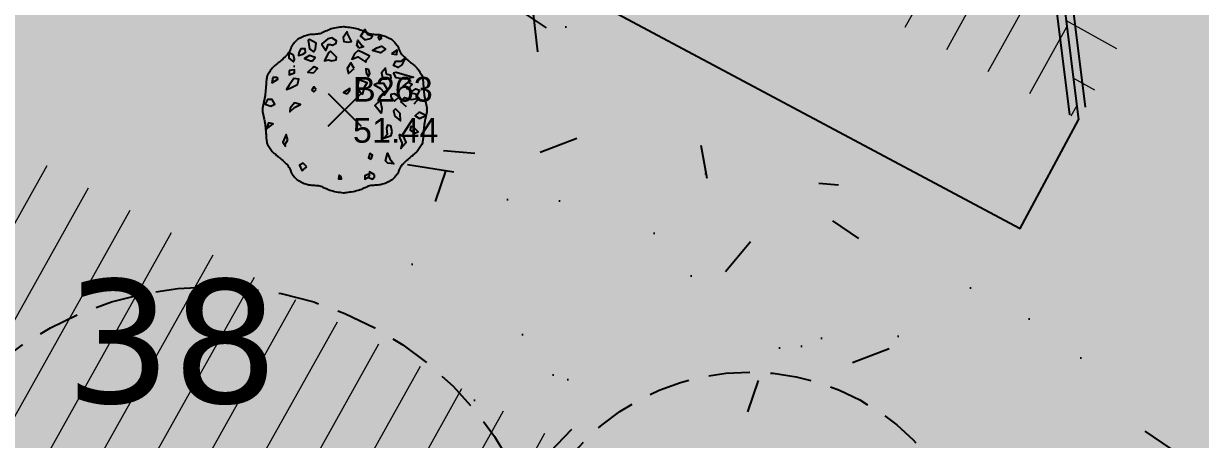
# Model space of a CAD drawing. Header units: metres. Extents: x 394605 to 1395358, y 4171135 to 6406139.
# Drawn here: x 1394490.98 to 1394505.26, y 4172433.92 to 4172438.98 of the extents above; entities that cross this region are included whole.
import ezdxf
from ezdxf.enums import TextEntityAlignment as Align

# ---------------------------------------------------------------- set-up
doc = ezdxf.new("R2010")
doc.units = ezdxf.units.M
doc.header["$LTSCALE"] = 2
doc.header["$PDMODE"] = 3
doc.header["$PDSIZE"] = 0.2
doc.linetypes.add('CACHE', pattern=[0.375, 0.25, -0.125])
doc.layers.add('C-Hab', color=7, linetype='Continuous', true_color=0xfbfcc5)
doc.layers.add('H-bati', color=7, linetype='Continuous', true_color=0x857b3d)
doc.layers.add('C-Lot', color=7, linetype='Continuous', true_color=0xeaddbe, transparency=0.5)
for name, color, linetype in [('P-Lot', 250, 'Continuous'), ('P-surfaces', 19, 'Continuous'), ('T-POINTS LEVES ALTITUDES', 150, 'Continuous'), ('T-POINTS LEVES MATRICULE', 5, 'Continuous'), ('T-POINTS LEVEVES PURGE', 7, 'Continuous'), ('T-VEGETATION', 108, 'Continuous')]:
    doc.layers.add(name, color=color, linetype=linetype)
doc.styles.add('Arial 1.0', font='arial.ttf', dxfattribs={"width": 0.99, "height": 0.2})
doc.styles.add('Verdana 1.0', font='verdana.ttf', dxfattribs={"width": 0.99, "height": 0.2})

# ---------------------------------------------------------------- blocks, each defined once
blk = doc.blocks.new('TCPOINT')
at = {"color": 0}
blk.add_point((0, 0), dxfattribs=at)
at = {"layer": 'T-POINTS LEVES ALTITUDES', "style": 'Arial 1.0', "width": 0.99}
blk.add_attdef('ALT', text='', height=0.3, dxfattribs=at).set_placement((0.1, -0.1), align=Align.TOP_LEFT)
at = {"layer": 'T-POINTS LEVES MATRICULE', "style": 'Arial 1.0', "width": 0.99}
blk.add_attdef('MAT', (0.1, 0.1), '', height=0.3, dxfattribs=at)
blk = doc.blocks.new('v025')
blk.add_line((0, 0), (0, 0))
at = {"color": 0, "linetype": 'Continuous'}
blk.add_line((0.6658450745636628, -0.3376806967657444), (0.6995950745637174, -0.4079931967657444), dxfattribs=at)
at = {"color": 0, "linetype": 'Continuous', "flags": 128}
for points in [[(-0.002404925436280791, 1.010006803234262), (-0.0188050454637505, 1.008544183206823), (-0.03772162639654653, 1.006245657829595), (-0.05841649951037198, 1.0032452291602), (-0.08015149608092997, 0.9996768992562011), (-0.102188447384151, 0.9956746701752763), (-0.1237891846955108, 0.9913725439749896), (-0.1442155392908262, 0.9869045227130187), (-0.162729342445914, 0.9824046084468705), (-0.1785924254362499, 0.9780068032342797), (-0.1903041023909964, 0.9738940631793866), (-0.2035636188519447, 0.9683386790916302), (-0.2179327032140463, 0.9617649050861132), (-0.2329730838724799, 0.9545969952781661), (-0.2482464892223106, 0.9472592037829486), (-0.2633146476584898, 0.9401757847157342), (-0.2777392875761961, 0.9337709921917394), (-0.2910821373703811, 0.928469080326181), (-0.3029049254363372, 0.9246943032342756), (-0.3160216092496739, 0.922014433549748), (-0.331398581129065, 0.9200365957582335), (-0.3483887217325901, 0.9185565717527879), (-0.3663449117188975, 0.9173701434262966), (-0.3846200317462944, 0.9162730926718154), (-0.4025669624733155, 0.9150612013824002), (-0.4195385845583814, 0.9135302514509931), (-0.4348877786599132, 0.9114760247705931), (-0.4479674254363317, 0.908694303234256), (-0.4605134645310045, 0.9049163111217808), (-0.4748866641194809, 0.8999784681862479), (-0.4905021476585034, 0.8940843495305444), (-0.506775038605042, 0.8874375302575572), (-0.5231204604157256, 0.8802415854702303), (-0.5389535365474103, 0.8727000902712803), (-0.5536893904568387, 0.8650166197637645), (-0.5667431456009808, 0.8573947490504565), (-0.577529925436238, 0.8500380532342433), (-0.5848918938861516, 0.8438738085497448), (-0.5928886359987473, 0.8361523364990262), (-0.6012614069177289, 0.8272492800861073), (-0.6097514617873685, 0.8175402823151785), (-0.6181000557518246, 0.8074009861903733), (-0.6260484439548009, 0.7972070347157114), (-0.6333378815405695, 0.7873340708954402), (-0.6397096236530615, 0.7781577377335793), (-0.6449049254363217, 0.7700536782342624), (-0.6483631730357047, 0.7634981012452613), (-0.6517560914170417, 0.7556009604701899), (-0.65511094395481, 0.7467510161972086), (-0.6584549940233728, 0.7373370287143644), (-0.6618155049973211, 0.7277477583097038), (-0.665219740251132, 0.7183719652712739), (-0.6686949631591688, 0.7095984098871781), (-0.6722684370960224, 0.7018158524455202), (-0.6759674254362835, 0.6954130532342333), (-0.6847966435433364, 0.6837404280627766), (-0.6959715406626401, 0.6710274222328962), (-0.7088979809917646, 0.6576375902712925), (-0.722981828728507, 0.6439344867047794), (-0.7376289480699825, 0.630281666060057), (-0.7522452032139881, 0.6170426828638824), (-0.7662364583580938, 0.6045810916430128), (-0.7790085776997557, 0.5932604469242619), (-0.7899674254363163, 0.5834443032342733), (-0.7974823431317191, 0.5769521050175399), (-0.8064108410741255, 0.5697000045374239), (-0.8163285365474167, 0.561884118049079), (-0.8268110468354735, 0.5537005618076591), (-0.8374339892222906, 0.5453454520682612), (-0.8477729809917491, 0.537014905086096), (-0.8574036394279574, 0.5289050371163171), (-0.8659015818149101, 0.5212119644139648), (-0.8728424254362608, 0.5141318032342497), (-0.880152953557058, 0.5056291454839084), (-0.8883127615131343, 0.4954948004907465), (-0.8969766846954599, 0.4841329606416593), (-0.905799558495346, 0.4719478183234287), (-0.9144362183031944, 0.459343565922893), (-0.9225414995103165, 0.4467243958268341), (-0.9297702375075687, 0.4344945004222041), (-0.9357772676859213, 0.4230580720957278), (-0.9402174254363445, 0.4128193032342438), (-0.9434918595926547, 0.4019952077267135), (-0.9461675283170052, 0.3891987613961305), (-0.9483354809917728, 0.3749749745305735), (-0.9500867670000162, 0.3598688574180642), (-0.9515124357243394, 0.3444254203467381), (-0.9527035365474603, 0.3291896736046169), (-0.9537511188519829, 0.3147066274797794), (-0.954746232020625, 0.3015212922603041), (-0.9557799254363317, 0.2901786782342697), (-0.956816705271649, 0.2794071804633518), (-0.9578519418972746, 0.2669291497705899), (-0.9588979809917646, 0.2532336550860919), (-0.959967168234698, 0.2388097653398518), (-0.9610718493046306, 0.2241465494619774), (-0.9622243698808006, 0.2097330763824061), (-0.9634370756421049, 0.1960584150312457), (-0.9647223122675541, 0.1836116343384901), (-0.9660924254362726, 0.1728818032342474), (-0.9676764446406878, 0.1635139191464532), (-0.969820134626957, 0.1527315546060208), (-0.9723609439548682, 0.1409385161971954), (-0.975136321183868, 0.1285386105045063), (-0.9779837148738579, 0.1159356441121417), (-0.9807405735845123, 0.103533423604631), (-0.9832443458752778, 0.09173575556621927), (-0.9853324803059422, 0.0809464465813221), (-0.9868424254362935, 0.07156930323424149), (-0.9881911051344332, 0.0647137219585261), (-0.9903309370961324, 0.05632187525071686), (-0.9928401106215006, 0.04693735878981897), (-0.9952968150109882, 0.03710376825483763), (-0.9972792395651595, 0.02736469932477803), (-0.998365573584465, 0.0182637476787022), (-0.9981340063691277, 0.0103445089955585), (-0.9961627272195983, 0.004150578954408957), (-0.9920299254363272, 0.0002255532342587685), (-0.9961627272195983, -0.00369947248589142), (-0.9981340063691277, -0.009893402527040962), (-0.998365573584465, -0.01781264121018467), (-0.9972792395651595, -0.02691359285626049), (-0.9952968150109882, -0.0366526617863201), (-0.9928401106215006, -0.04648625232130144), (-0.9903309370961324, -0.05587076878219932), (-0.9881911051344332, -0.06426261549000856), (-0.9868424254362935, -0.07111819676572395), (-0.9853324803059422, -0.08049534011280457), (-0.9832443458752778, -0.09128464909770173), (-0.9807405735845123, -0.1030823171361135), (-0.9779837148738579, -0.1154845376436242), (-0.975136321183868, -0.1280875040359888), (-0.9723609439548682, -0.1404874097286779), (-0.969820134626957, -0.1522804481375033), (-0.9676764446406878, -0.1630628126779357), (-0.9660924254362726, -0.1724306967657299), (-0.9647223122675541, -0.1831605278699726), (-0.9634370756421049, -0.1956073085627281), (-0.9622243698808006, -0.2092819699138886), (-0.9610718493046306, -0.2236954429934599), (-0.959967168234698, -0.2383586588713342), (-0.9588979809917646, -0.2527825486175743), (-0.9578519418972746, -0.2664780433020724), (-0.956816705271649, -0.2789560739948342), (-0.9557799254363317, -0.2897275717657521), (-0.954746232020625, -0.3010701857917866), (-0.9537511188519829, -0.3142555210112619), (-0.9527035365474603, -0.3287385671360994), (-0.9515124357243394, -0.3439743138782205), (-0.9500867670000162, -0.3594177509495466), (-0.9483354809917728, -0.374523868062056), (-0.9461675283170052, -0.388747654927613), (-0.9434918595926547, -0.401544101258196), (-0.9402174254363445, -0.4123681967657262), (-0.9357772676859213, -0.4226069656272102), (-0.9297702375075687, -0.4340433939536865), (-0.9225414995103165, -0.4462732893583166), (-0.9144362183031944, -0.4588924594543755), (-0.905799558495346, -0.4714967118549112), (-0.8969766846954599, -0.4836818541731418), (-0.8883127615131343, -0.4950436940222289), (-0.880152953557058, -0.5051780390153908), (-0.8728424254362608, -0.5136806967657321), (-0.8659015818149101, -0.5207608579454472), (-0.8574036394279574, -0.5284539306477996), (-0.8477729809917491, -0.5365637986175784), (-0.8374339892222906, -0.5448943455997437), (-0.8268110468354735, -0.5532494553391416), (-0.8163285365474167, -0.5614330115805615), (-0.8064108410741255, -0.5692488980689063), (-0.7974823431317191, -0.5765009985490224), (-0.7899674254363163, -0.5829931967657558), (-0.7790085776997557, -0.5928093404557444), (-0.7662364583580938, -0.6041299851744952), (-0.7522452032139881, -0.6165915763953649), (-0.7376289480699825, -0.6298305595915394), (-0.722981828728507, -0.6434833802362618), (-0.7088979809917646, -0.657186483802775), (-0.6959715406626401, -0.6705763157643787), (-0.6847966435433364, -0.683289321594259), (-0.6759674254362835, -0.6949619467657158), (-0.6722684370960224, -0.7013647459770027), (-0.6686949631591688, -0.7091473034186606), (-0.665219740251132, -0.7179208588027564), (-0.6618155049973211, -0.7272966518411863), (-0.6584549940233728, -0.7368859222458468), (-0.65511094395481, -0.7462999097286911), (-0.6517560914170417, -0.7551498540016723), (-0.6483631730357047, -0.7630469947767438), (-0.6449049254363217, -0.7696025717657449), (-0.6397096236530615, -0.7777066312650618), (-0.6333378815405695, -0.7868829644269226), (-0.6260484439548009, -0.7967559282471939), (-0.6181000557518246, -0.8069498797218557), (-0.6097514617873685, -0.817089175846661), (-0.6012614069177289, -0.8267981736175898), (-0.5928886359987473, -0.8357012300305087), (-0.5848918938861516, -0.8434227020812273), (-0.577529925436238, -0.8495869467657258), (-0.5667431456009808, -0.856943642581939), (-0.5536893904568387, -0.864565513295247), (-0.5389535365474103, -0.8722489838027627), (-0.5231204604157256, -0.8797904790017128), (-0.506775038605042, -0.8869864237890397), (-0.4905021476585034, -0.8936332430620268), (-0.4748866641194809, -0.8995273617177304), (-0.4605134645310045, -0.9044652046532633), (-0.4479674254363317, -0.9082431967657385), (-0.4348877786599132, -0.9110249183020755), (-0.4195385845583814, -0.9130791449824756), (-0.4025669624733155, -0.9146100949138827), (-0.3846200317462944, -0.9158219862032979), (-0.3663449117188975, -0.9169190369577791), (-0.3483887217325901, -0.9181054652842704), (-0.331398581129065, -0.919585489289716), (-0.3160216092496739, -0.9215633270812305), (-0.3029049254363372, -0.9242431967657581), (-0.2910821373703811, -0.9280179738576635), (-0.2777392875761961, -0.9333198857232219), (-0.2633146476584898, -0.9397246782472166), (-0.2482464892223106, -0.946808097314431), (-0.2329730838724799, -0.9541458888096486), (-0.2179327032140463, -0.9613137986175957), (-0.2035636188519447, -0.9678875726231126), (-0.1903041023909964, -0.9734429567108691), (-0.1785924254362499, -0.9775556967657621), (-0.162729342445914, -0.981953501978353), (-0.1442155392908262, -0.9864534162445011), (-0.1237891846955108, -0.9909214375064721), (-0.102188447384151, -0.9952235637067588), (-0.08015149608092997, -0.9992257927876835), (-0.05841649951037198, -1.002794122691682), (-0.03772162639654653, -1.005794551361078), (-0.0188050454637505, -1.008093076738305), (-0.002404925436280791, -1.009555696765744)], [(0.001970074563701019, 1.010006803234262), (0.01837019459117073, 1.008544183206823), (0.03728677552396675, 1.006245657829595), (0.0579816486377922, 1.0032452291602), (0.0797166452083502, 0.9996768992562011), (0.1017535965115712, 0.9956746701752763), (0.123354333822931, 0.9913725439749896), (0.1437806884182464, 0.9869045227130187), (0.1622944915733342, 0.9824046084468705), (0.1781575745636701, 0.9780068032342797), (0.1898692515184166, 0.9738940631793866), (0.203128767979365, 0.9683386790916302), (0.2174978523414666, 0.9617649050861132), (0.2325382329999002, 0.9545969952781661), (0.2478116383497309, 0.9472592037829486), (0.26287979678591, 0.9401757847157342), (0.2773044367036164, 0.9337709921917394), (0.2906472864978014, 0.928469080326181), (0.3024700745637574, 0.9246943032342756), (0.3155867583770942, 0.922014433549748), (0.3309637302564852, 0.9200365957582335), (0.3479538708600103, 0.9185565717527879), (0.3659100608463177, 0.9173701434262966), (0.3841851808737147, 0.9162730926718154), (0.4021321116007357, 0.9150612013824002), (0.4191037336858017, 0.9135302514509931), (0.4344529277873335, 0.9114760247705931), (0.4070950745636992, 0.8773193032342306), (0.4239700745637265, 0.8506005532342442), (0.4464700745637629, 0.8674755532342715), (0.4352200745637447, 0.9124755532342306), (0.447532574563752, 0.908694303234256), (0.4600786136584247, 0.9049163111217808), (0.4744518132469011, 0.8999784681862479), (0.4900672967859236, 0.8940843495305444), (0.5063401877324623, 0.8874375302575572), (0.5226856095431458, 0.8802415854702303), (0.5385186856748305, 0.8727000902712803), (0.553254539584259, 0.8650166197637645), (0.566308294728401, 0.8573947490504565), (0.5770950745636583, 0.8500380532342433), (0.5844570430135718, 0.8438738085497448), (0.5924537851261675, 0.8361523364990262), (0.6008265560451491, 0.8272492800861073), (0.6093166109147887, 0.8175402823151785), (0.6176652048792448, 0.8074009861903733), (0.6256135930822211, 0.7972070347157114), (0.6329030306679897, 0.7873340708954402), (0.6392747727804817, 0.7781577377335793), (0.644470074563742, 0.7700536782342624), (0.6479283221631249, 0.7634981012452613), (0.6513212405444619, 0.7556009604701899), (0.6546760930822302, 0.7467510161972086), (0.658020143150793, 0.7373370287143644), (0.6613806541247413, 0.7277477583097038), (0.6647848893785522, 0.7183719652712739), (0.668260112286589, 0.7095984098871781), (0.6718335862234426, 0.7018158524455202), (0.6755325745637037, 0.6954130532342333), (0.6843617926707566, 0.6837404280627766), (0.6955366897900603, 0.6710274222328962), (0.7084631301191848, 0.6576375902712925), (0.7225469778559273, 0.6439344867047794), (0.7371940971974027, 0.630281666060057), (0.7518103523414084, 0.6170426828638824), (0.7658016074855141, 0.6045810916430128), (0.778573726827176, 0.5932604469242619), (0.7895325745637365, 0.5834443032342733), (0.7970474922591393, 0.5769521050175399), (0.8059759902015458, 0.5697000045374239), (0.8158936856748369, 0.561884118049079), (0.8263761959628937, 0.5537005618076591), (0.8369991383497108, 0.5453454520682612), (0.8473381301191694, 0.537014905086096), (0.8569687885553776, 0.5289050371163171), (0.8654667309423303, 0.5212119644139648), (0.872407574563681, 0.5141318032342497), (0.8797181026844783, 0.5056291454839084), (0.8878779106405545, 0.4954948004907465), (0.8965418338228801, 0.4841329606416593), (0.9053647076227662, 0.4719478183234287), (0.9140013674306147, 0.459343565922893), (0.9221066486377367, 0.4467243958268341), (0.9293353866349889, 0.4344945004222041), (0.9353424168133415, 0.4230580720957278), (0.9397825745637647, 0.4128193032342438), (0.9430570087200749, 0.4019952077267135), (0.9457326774444255, 0.3891987613961305), (0.947900630119193, 0.3749749745305735), (0.9496519161274364, 0.3598688574180642), (0.9510775848517596, 0.3444254203467381), (0.9522686856748805, 0.3291896736046169), (0.9533162679794032, 0.3147066274797794), (0.9543113811480453, 0.3015212922603041), (0.955345074563752, 0.2901786782342697), (0.9563818543990692, 0.2794071804633518), (0.9574170910246949, 0.2669291497705899), (0.9584631301191848, 0.2532336550860919), (0.9595323173621182, 0.2388097653398518), (0.9606369984320509, 0.2241465494619774), (0.9617895190082209, 0.2097330763824061), (0.9630022247695251, 0.1960584150312457), (0.9642874613949743, 0.1836116343384901), (0.9656575745636928, 0.1728818032342474), (0.967241593768108, 0.1635139191464532), (0.9693852837543773, 0.1527315546060208), (0.9719260930822884, 0.1409385161971954), (0.9747014703112882, 0.1285386105045063), (0.9775488640012782, 0.1159356441121417), (0.9803057227119325, 0.103533423604631), (0.982809495002698, 0.09173575556621927), (0.9848976294333625, 0.0809464465813221), (0.9864075745637138, 0.07156930323424149), (0.9877562542618534, 0.0647137219585261), (0.9898960862235526, 0.05632187525071686), (0.9924052597489208, 0.04693735878981897), (0.9948619641384084, 0.03710376825483763), (0.9968443886925797, 0.02736469932477803), (0.9979307227118852, 0.0182637476787022), (0.997699155496548, 0.0103445089955585), (0.9957278763470185, 0.004150578954408957), (0.9915950745637474, 0.0002255532342587685), (0.9957278763470185, -0.00369947248589142), (0.997699155496548, -0.009893402527040962), (0.9979307227118852, -0.01781264121018467), (0.9968443886925797, -0.02691359285626049), (0.9948619641384084, -0.0366526617863201), (0.9924052597489208, -0.04648625232130144), (0.9898960862235526, -0.05587076878219932), (0.9877562542618534, -0.06426261549000856), (0.9864075745637138, -0.07111819676572395), (0.9848976294333625, -0.08049534011280457), (0.982809495002698, -0.09128464909770173), (0.9803057227119325, -0.1030823171361135), (0.9775488640012782, -0.1154845376436242), (0.9747014703112882, -0.1280875040359888), (0.9719260930822884, -0.1404874097286779), (0.9693852837543773, -0.1522804481375033), (0.967241593768108, -0.1630628126779357), (0.9656575745636928, -0.1724306967657299), (0.9642874613949743, -0.1831605278699726), (0.9630022247695251, -0.1956073085627281), (0.9617895190082209, -0.2092819699138886), (0.9606369984320509, -0.2236954429934599), (0.9595323173621182, -0.2383586588713342), (0.9584631301191848, -0.2527825486175743), (0.9574170910246949, -0.2664780433020724), (0.9563818543990692, -0.2789560739948342), (0.955345074563752, -0.2897275717657521), (0.9543113811480453, -0.3010701857917866), (0.9533162679794032, -0.3142555210112619), (0.9522686856748805, -0.3287385671360994), (0.9510775848517596, -0.3439743138782205), (0.9496519161274364, -0.3594177509495466), (0.947900630119193, -0.374523868062056), (0.9457326774444255, -0.388747654927613), (0.9430570087200749, -0.401544101258196), (0.9397825745637647, -0.4123681967657262), (0.9353424168133415, -0.4226069656272102), (0.9293353866349889, -0.4340433939536865), (0.9221066486377367, -0.4462732893583166), (0.9140013674306147, -0.4588924594543755), (0.9053647076227662, -0.4714967118549112), (0.8965418338228801, -0.4836818541731418), (0.8878779106405545, -0.4950436940222289), (0.8797181026844783, -0.5051780390153908), (0.872407574563681, -0.5136806967657321), (0.8654667309423303, -0.5207608579454472), (0.8569687885553776, -0.5284539306477996), (0.8473381301191694, -0.5365637986175784), (0.8369991383497108, -0.5448943455997437), (0.8263761959628937, -0.5532494553391416), (0.8158936856748369, -0.5614330115805615), (0.8059759902015458, -0.5692488980689063), (0.7970474922591393, -0.5765009985490224), (0.7895325745637365, -0.5829931967657558), (0.778573726827176, -0.5928093404557444), (0.7658016074855141, -0.6041299851744952), (0.7518103523414084, -0.6165915763953649), (0.7371940971974027, -0.6298305595915394), (0.7225469778559273, -0.6434833802362618), (0.7084631301191848, -0.657186483802775), (0.6955366897900603, -0.6705763157643787), (0.6843617926707566, -0.683289321594259), (0.6755325745637037, -0.6949619467657158), (0.6718335862234426, -0.7013647459770027), (0.668260112286589, -0.7091473034186606), (0.6647848893785522, -0.7179208588027564), (0.6613806541247413, -0.7272966518411863), (0.658020143150793, -0.7368859222458468), (0.6546760930822302, -0.7462999097286911), (0.6513212405444619, -0.7551498540016723), (0.6479283221631249, -0.7630469947767438), (0.644470074563742, -0.7696025717657449), (0.6392747727804817, -0.7777066312650618), (0.6329030306679897, -0.7868829644269226), (0.6256135930822211, -0.7967559282471939), (0.6176652048792448, -0.8069498797218557), (0.6093166109147887, -0.817089175846661), (0.6008265560451491, -0.8267981736175898), (0.5924537851261675, -0.8357012300305087), (0.5844570430135718, -0.8434227020812273), (0.5770950745636583, -0.8495869467657258), (0.566308294728401, -0.856943642581939), (0.553254539584259, -0.864565513295247), (0.5385186856748305, -0.8722489838027627), (0.5226856095431458, -0.8797904790017128), (0.5063401877324623, -0.8869864237890397), (0.4900672967859236, -0.8936332430620268), (0.4744518132469011, -0.8995273617177304), (0.4600786136584247, -0.9044652046532633), (0.447532574563752, -0.9082431967657385), (0.4344529277873335, -0.9110249183020755), (0.4191037336858017, -0.9130791449824756), (0.4021321116007357, -0.9146100949138827), (0.3841851808737147, -0.9158219862032979), (0.3659100608463177, -0.9169190369577791), (0.3479538708600103, -0.9181054652842704), (0.3309637302564852, -0.919585489289716), (0.3155867583770942, -0.9215633270812305), (0.3024700745637574, -0.9242431967657581), (0.2906472864978014, -0.9280179738576635), (0.2773044367036164, -0.9333198857232219), (0.26287979678591, -0.9397246782472166), (0.2478116383497309, -0.946808097314431), (0.2325382329999002, -0.9541458888096486), (0.2174978523414666, -0.9613137986175957), (0.203128767979365, -0.9678875726231126), (0.1898692515184166, -0.9734429567108691), (0.1781575745636701, -0.9775556967657621), (0.1622944915733342, -0.981953501978353), (0.1437806884182464, -0.9864534162445011), (0.123354333822931, -0.9909214375064721), (0.1017535965115712, -0.9952235637067588), (0.0797166452083502, -0.9992257927876835), (0.0579816486377922, -1.002794122691682), (0.03728677552396675, -1.005794551361078), (0.01837019459117073, -1.008093076738305), (0.001970074563701019, -1.009555696765744)], [(0.7502200745636856, 0.257163053234251), (0.778345074563731, 0.2641943032342624), (0.817720074563681, 0.3091943032342783), (0.7670950745637128, 0.3359130532342647), (0.7052200745637265, 0.2824755532342351)], [(0.7502200745636856, 0.03497555323423285), (0.6827200745636901, 0.09685055323427605), (0.7277200745637629, 0.1488818032342465), (0.8120950745636719, 0.1235693032342624), (0.9020950745637037, 0.1404443032342328), (0.8402200745637174, 0.07013180323423285)], [(0.3002200745637538, -0.7764306967657149), (0.2439700745636628, -0.8003369467657535), (0.2439700745636628, -0.8439306967657672), (0.2945950745637447, -0.8143994467657194)]]:
    blk.add_lwpolyline(points, dxfattribs=at)
for points in [[(-0.1554049254363008, 0.8731005532342806), (-0.206029925436269, 0.8632568032342647), (-0.2791549254362735, 0.8027880532342806), (-0.2791549254362735, 0.7929443032342647), (-0.2285299254363053, 0.7212255532342624), (-0.2116549254362781, 0.7577880532342647), (-0.2004049254362599, 0.7929443032342647), (-0.1722799254363281, 0.7929443032342647), (-0.1497799254362917, 0.784506803234251), (-0.1047799254363326, 0.8112255532342374), (-0.09915492543632354, 0.8379443032342806)], [(0.04709507456368556, 0.8238818032342579), (0.08084507456374013, 0.8323193032342715), (0.03584507456366737, 0.9293505532342579), (0.03022007456365827, 0.9476318032342306), (-0.0204049254363099, 0.8773193032342306), (-0.009154925436291705, 0.8323193032342715)], [(0.3114700745636583, 0.8674755532342715), (0.3395950745637037, 0.8956005532342601), (0.2833450745637265, 0.9124755532342306), (0.2439700745636628, 0.9743505532342738), (0.1933450745636947, 0.8956005532342601), (0.2439700745636628, 0.8506005532342442)], [(-0.5097799254363053, 0.6748193032342442), (-0.4760299254362508, 0.6973193032342806), (-0.4816549254362599, 0.7423193032342397), (-0.5322799254363417, 0.7423193032342397), (-0.5547799254362644, 0.6973193032342806), (-0.5604049254362735, 0.6607568032342783)], [(-0.4422799254363099, 0.8477880532342397), (-0.4254049254362826, 0.7395068032342351), (-0.3804049254363235, 0.7057568032342374), (-0.3522799254362781, 0.7395068032342351), (-0.346654925436269, 0.8112255532342374), (-0.4254049254362826, 0.854819303234251)], [(0.3058450745637629, 0.6509130532342624), (0.2327200745637583, 0.6874755532342647), (0.1652200745637629, 0.7212255532342624), (0.1202200745636901, 0.679038053234251), (0.08647007456374922, 0.6157568032342624), (0.1595950745637538, 0.6424755532342488), (0.255220074563681, 0.5791943032342601), (0.2664700745636992, 0.6073193032342488)], [(0.1708450745636583, 0.7507568032342533), (0.1595950745637538, 0.7774755532342397), (0.1483450745637356, 0.7774755532342397), (0.1595950745637538, 0.8477880532342397), (0.2102200745637219, 0.7774755532342397), (0.2270950745637492, 0.7676318032342806)], [(0.3902200745636719, 0.7549755532342601), (0.4464700745637629, 0.7718505532342306), (0.497095074563731, 0.7381005532342328), (0.4352200745637447, 0.6931005532342738), (0.3395950745637037, 0.7198193032342601)], [(0.5702200745637356, 0.6818505532342556), (0.6320950745637219, 0.6720068032342397), (0.637720074563731, 0.7268505532342715)], [(-0.6222799254362599, 0.6635693032342829), (-0.6785299254362371, 0.6987255532342829), (-0.6785299254362371, 0.6298193032342851), (-0.6222799254362599, 0.5848193032342692), (-0.6110299254362417, 0.6115380532342556)], [(-0.4141549254362644, 0.5974755532342328), (-0.3916549254363417, 0.5974755532342328), (-0.3579049254362872, 0.6340380532342351), (-0.4254049254362826, 0.6607568032342783), (-0.487279925436269, 0.624194303234276)], [(-0.1947799254362508, 0.6059130532342465), (-0.1554049254363008, 0.5960693032342306), (-0.1047799254363326, 0.6059130532342465), (-0.09915492543632354, 0.6396630532342442), (-0.1160299254362371, 0.6579443032342738), (-0.1722799254363281, 0.7113818032342465), (-0.1947799254362508, 0.6931005532342738), (-0.2341549254363144, 0.6227880532342738), (-0.2454049254363326, 0.5960693032342306)], [(0.114595074563681, 0.5018505532342488), (0.07522007456373103, 0.5721630532342488), (0.03022007456365827, 0.5018505532342488), (0.04709507456368556, 0.4399755532342624)], [(0.6883450745636992, 0.5932568032342829), (0.7333450745636583, 0.6298193032342851), (0.6939700745637083, 0.548256803234267), (0.6433450745637401, 0.5145068032342692), (0.5927200745636583, 0.5398193032342533), (0.6208450745637037, 0.5932568032342829)], [(-0.6729049254363417, 0.477944303234267), (-0.6729049254363417, 0.4245068032342374), (-0.6110299254362417, 0.4512255532342806), (-0.6110299254362417, 0.4877880532342829)], [(-0.3691549254363053, 0.5243505532342851), (-0.3916549254363417, 0.5116943032342647), (-0.447904925436319, 0.4582568032342351), (-0.3804049254363235, 0.4512255532342806), (-0.3297799254362417, 0.503256803234251)], [(0.2945950745637447, 0.4877880532342829), (0.255220074563681, 0.4962255532342397), (0.2608450745636901, 0.4512255532342806), (0.2889700745637356, 0.4062255532342647), (0.3058450745637629, 0.442788053234267)], [(0.5645950745637265, 0.3809130532342806), (0.5589700745637174, 0.4160693032342806), (0.5083450745637492, 0.432944303234251), (0.497095074563731, 0.5046630532342533), (0.4464700745637629, 0.4512255532342806), (0.4633450745636765, 0.372475553234267)], [(0.5927200745636583, 0.4512255532342806), (0.6264700745637128, 0.4596630532342374), (0.7614700745637037, 0.4160693032342806), (0.8345950745637083, 0.397788053234251), (0.7333450745636583, 0.372475553234267), (0.6264700745637128, 0.3907568032342397)], [(-0.8191549254362371, 0.3963818032342488), (-0.8135299254363417, 0.3668505532342579), (-0.8810299254363372, 0.3288818032342533), (-0.869779925436319, 0.3963818032342488)], [(-0.5716549254362917, 0.307788053234276), (-0.5547799254362644, 0.3710693032342647), (-0.6166549254362508, 0.3795068032342783), (-0.6729049254363417, 0.2993505532342624), (-0.7066549254362826, 0.2473193032342351), (-0.6616549254363235, 0.2641943032342624)], [(0.215845074563731, 0.186850553234251), (0.2439700745636628, 0.2838818032342374), (0.2720950745637083, 0.3288818032342533), (0.1708450745636583, 0.362631803234251), (0.1539700745637447, 0.2838818032342374), (0.1820950745636765, 0.2135693032342374)], [(0.4745950745636947, 0.2149755532342397), (0.4802200745637037, 0.1798193032342397), (0.5252200745636628, 0.2402880532342806), (0.4745950745636947, 0.3218505532342419), (0.395845074563681, 0.3218505532342419), (0.356470074563731, 0.3035693032342692), (0.4352200745637447, 0.2585693032342533)], [(-0.346654925436269, 0.2487255532342374), (-0.3747799254363144, 0.2782568032342851), (-0.3972799254362371, 0.2402880532342806), (-0.3747799254363144, 0.2177880532342442)], [(0.03022007456365827, 0.1938818032342624), (0.06397007456371284, 0.2388818032342783), (0.06397007456371284, 0.2599755532342556), (-0.0147799254363008, 0.2121630532342351)], [(0.5814700745637538, 0.1235693032342624), (0.6039700745636765, 0.1066943032342351), (0.6602200745636537, 0.1559130532342579), (0.6039700745636765, 0.1938818032342624), (0.5589700745637174, 0.1854443032342488), (0.5589700745637174, 0.1587255532342624)], [(0.9077200745637128, 0.2388818032342783), (0.8852200745636765, 0.1854443032342488), (0.7895950745637492, 0.2051318032342806), (0.8627200745637538, 0.257163053234251)], [(-0.8979049254362508, 0.04341305323424649), (-0.8472799254362826, 0.07013180323423285), (-0.8810299254363372, 0.1235693032342624), (-0.9372799254363144, 0.1235693032342624), (-0.9654049254362462, 0.07013180323423285)], [(-0.6616549254363235, 0.01950680323426468), (-0.6672799254363326, -0.02549319676575124), (-0.6110299254362417, 0.02653805323427605), (-0.5379049254362371, 0.06310055323427832), (-0.6110299254362417, 0.08560055323425786)], [(0.4408450745637538, -0.04377444676572395), (0.4014700745636901, 0.009663053234248764), (0.3677200745637492, 0.05325680323426241), (0.4295950745637356, 0.1123193032342442), (0.4520950745636583, 0.01810055323426241)], [(0.6152200745636947, 0.01106930323425104), (0.5927200745636583, -0.01283694676573077), (0.6095950745636856, -0.07752444676572168), (0.677095074563681, -0.1337744467657558), (0.6714700745636719, -0.0465869467657285)], [(0.9020950745637037, -0.02689944676575351), (0.8570950745637447, -0.07471194676571713), (0.9077200745637128, -0.1056494467657672), (0.9864700745637265, -0.0676806967657626)], [(-0.9485299254363326, -0.2308056967657421), (-0.869779925436319, -0.1689306967657558), (-0.9260299254362963, -0.1590869467657399)], [(0.5758450745637447, -0.2659619467657421), (0.5589700745637174, -0.1956494467657421), (0.5195950745636537, -0.1872119467657285), (0.5083450745637492, -0.2223681967657285), (0.5139700745637583, -0.3011181967657421), (0.4745950745636947, -0.3461181967657581), (0.5645950745637265, -0.3109619467657581)], [(0.8402200745637174, -0.2139306967657149), (0.8008450745636537, -0.2040869467657558), (0.7952200745637583, -0.2490869467657149), (0.8458450745637265, -0.2842431967657149), (0.8908450745636856, -0.2659619467657421)], [(-0.6897799254362553, -0.3643994467657308), (-0.7122799254362917, -0.3011181967657421), (-0.7516549254362417, -0.3911181967657171), (-0.7179049254363008, -0.4431494467657444), (-0.7235299254363099, -0.4164306967657581)], [(0.6602200745636537, -0.3011181967657421), (0.6658450745636628, -0.3376806967657444), (0.6995950745637174, -0.4079931967657444), (0.6827200745636901, -0.4698681967657308), (0.7445950745636765, -0.3981494467657285), (0.7164700745637447, -0.3278369467657285)], [(0.3227200745636765, -0.6006494467657149), (0.3395950745637037, -0.5500244467657467), (0.3058450745637629, -0.5317431967657171), (0.2889700745637356, -0.5823681967657421)], [(0.5477200745636992, -0.5950244467657626), (0.5983450745636674, -0.6554931967657467), (0.5252200745636628, -0.6484619467657353), (0.497095074563731, -0.621743196765749), (0.5195950745636537, -0.5261181967657649)], [(-0.4591549254363372, -0.692055696765749), (-0.5041549254362963, -0.6484619467657353), (-0.5491549254362553, -0.6737744467657194), (-0.5210299254363235, -0.7370556967657649), (-0.4985299254362872, -0.727211946765749)], [(-0.04290492543634628, -0.8087744467657672), (-0.06540492543626897, -0.7933056967657421), (-0.07665492543628716, -0.8368994467657558), (-0.03727992543633718, -0.8368994467657558)], [(0.3620950745637401, -0.7890869467657353), (0.3002200745637538, -0.7539306967657353), (0.2945950745637447, -0.8242431967657353), (0.3395950745637037, -0.8425244467657649), (0.3620950745637401, -0.8158056967657217)]]:
    blk.add_lwpolyline(points, close=True, dxfattribs=at)
blk = doc.blocks.new('Maison2')
at = {"layer": 'C-Hab', "lineweight": 9, "true_color": 0x939598}
h = blk.add_hatch(dxfattribs=at)
h.set_pattern_fill('ANSI31', color=252, scale=0.18, angle=225)
h.set_pattern_definition([(266.5102305065259, (379432.3446980148, 6438839.854039512), (0.5704402578887047, -0.03478738535544174), [])])
h.paths.add_polyline_path([(379603.0842152924, 6438832.98179766), (379591.1193268391, 6438833.89355745), (379590.8002352559, 6438829.640191077), (379602.7666991908, 6438828.743675022)])
at = {"layer": 'C-Hab', "color": 251, "true_color": 0x636466, "const_width": 0.1, "flags": 128}
blk.add_lwpolyline([(379603.4017313943, 6438837.219920301), (379591.4384184218, 6438838.146923824), (379590.8002352559, 6438829.640191077), (379602.7666991904, 6438828.743675023)], close=True, dxfattribs=at)
blk = doc.blocks.new('Maison')
at = {"layer": 'C-Hab', "lineweight": 9, "true_color": 0x939598}
h = blk.add_hatch(dxfattribs=at)
h.set_pattern_fill('ANSI31', color=252, scale=0.18, angle=145)
h.set_pattern_definition([(190, (0, 0), (0.09923993353665048, -0.5628176308464768), [])])
h.paths.add_polyline_path([(14.38083435219701, -5.868696900519441), (12.76208088238491, 2.475740601308645), (10.62636202868277, -2.26780290357448)])
at = {"layer": 'C-Hab', "true_color": 0xebe4e0}
h = blk.add_hatch(color=254, dxfattribs=at)
h.dxf.hatch_style = 1
h.paths.add_polyline_path([(-2.775557561562891e-17, 0), (-2.945095588473552, -0.5713247541929363), (-1.326342118557715, -8.915762253334503), (-1.040679741461246, -10.38831004757128), (14.6664967286887, -7.341244692207141), (14.38083435233164, -5.868696900493323), (1.618753468644158, -8.34443749988821)])
at = {"layer": 'C-Hab', "lineweight": 9, "true_color": 0x939598}
h = blk.add_hatch(dxfattribs=at)
h.set_pattern_fill('ANSI31', color=252, scale=0.18, angle=235)
h.set_pattern_definition([(280, (0, 0), (0.5628176308464768, 0.09923993353665048), [])])
h.paths.add_polyline_path([(14.38083435219701, -5.86869690051944), (10.62636202868277, -2.26780290357448), (3.754472322759113, -3.600893996008227), (1.618753468644157, -8.34443749988821)])
at = {"layer": 'C-Hab', "color": 251, "true_color": 0x636466, "const_width": 0.1, "flags": 128}
blk.add_lwpolyline([(12.76208088238491, 2.475740601308644), (14.38083435219701, -5.86869690051944), (1.618753468644158, -8.34443749988821), (0, 0)], close=True, dxfattribs=at)
at = {"layer": 'C-Hab', "color": 251, "true_color": 0x636466, "flags": 128}
for points in [[(12.76208088238491, 2.475740601308644), (10.62636202868277, -2.26780290357448), (14.38083435219701, -5.86869690051944)], [(12.7951044879736, 2.305508742005281), (10.74652569406267, -2.244492123161406), (14.34781074660802, -5.698465041214531)], [(0, 0), (-2.945095588473552, -0.5713247541929374), (-1.326342118557715, -8.915762253334503), (-1.040679741461246, -10.38831004757128), (14.6664967286887, -7.341244692207141), (14.38083435233164, -5.868696900493322)], [(1.738917134031478, -8.321126719484699), (3.824383779813013, -3.689196003934194), (10.59453888855037, -2.375840601551539), (14.26067068680757, -5.892007680923362)]]:
    blk.add_lwpolyline(points, dxfattribs=at)

msp = doc.modelspace()

# ---------------------------------------------------------------- hatches: boundary and pattern name
at = {"layer": 'C-Lot', "transparency": 33554585}
h = msp.add_hatch(color=256, dxfattribs=at)
h.dxf.hatch_style = 1
h.paths.add_polyline_path([(1394255.044330771, 4172384.855971529), (1394269.540208836, 4172387.529606367), (1394274.704254416, 4172388.525279142), (1394279.741645918, 4172361.694657752), (1394260.073201257, 4172358.066989345)])
h.paths.add_polyline_path([(1394274.704843106, 4172388.525388875), (1394294.366055884, 4172392.190270412), (1394299.409692425, 4172365.324452989), (1394279.741645918, 4172361.694657752)])
edge = h.paths.add_edge_path()
edge.add_line((1394156.54395033, 4172405.092977245), (1394176.338476231, 4172408.740596767))
edge.add_line((1394176.338476231, 4172408.740596767), (1394181.39178728, 4172381.30394492))
edge.add_line((1394181.39178728, 4172381.30394492), (1394167.216864183, 4172378.661701904))
edge.add_arc((1394165.166780411, 4172387.993144372), 9.55398670675991, 246.07648540360532, 282.3908223282835, ccw=False)
edge.add_line((1394161.292478591, 4172379.259963542), (1394156.54395033, 4172405.092977245))
h.paths.add_polyline_path([(1394176.338476231, 4172408.740596767), (1394196.061423312, 4172412.374931141), (1394201.107248418, 4172384.97892378), (1394181.39178728, 4172381.30394492)])
h.paths.add_polyline_path([(1394196.061423312, 4172412.374931141), (1394215.818791436, 4172416.015605219), (1394220.857112909, 4172388.660338388), (1394201.107248418, 4172384.97892378)])
h.paths.add_polyline_path([(1394176.355488323, 4172370.192683284), (1394196.016872232, 4172373.857825133), (1394201.064827679, 4172347.202486103), (1394181.399960735, 4172343.556414969)])
h.paths.add_polyline_path([(1394176.432209387, 4172370.207212625), (1394181.399836542, 4172343.556391942), (1394161.726634692, 4172339.953653818), (1394156.694020851, 4172366.527982683)])
h.paths.add_polyline_path([(1394156.694020851, 4172366.527982683), (1394161.726712918, 4172339.953240752), (1394128.379524338, 4172333.777314011), (1394138.943235582, 4172363.219207892)])
h.paths.add_polyline_path([(1394146.149134544, 4172383.414824653), (1394148.608911952, 4172370.10702763), (1394134.204415001, 4172367.423801905), (1394135.120963088, 4172362.506518849), (1394109.987369581, 4172357.821787923), (1394114.354295865, 4172377.435971376)])
h.paths.add_polyline_path([(1394138.943235582, 4172363.219207892), (1394128.379524338, 4172333.777314011), (1394105.402066619, 4172337.265916942), (1394109.987369626, 4172357.821788122)])
edge = h.paths.add_edge_path()
edge.add_arc((1394136.311063343, 4172392.711361063), 7.999999998246535, 10.435841295533407, 72.39288072694882, ccw=False)
edge.add_line((1394144.17873018, 4172394.160436116), (1394146.149134544, 4172383.414824653))
edge.add_line((1394146.149134544, 4172383.414824653), (1394114.354295862, 4172377.435971375))
edge.add_line((1394114.354295862, 4172377.435971375), (1394119.773295746, 4172401.775575688))
edge.add_arc((1394123.677697218, 4172400.906294872), 3.999999999362756, 72.13497188725108, 167.4483157204171, ccw=False)
edge.add_line((1394124.904800144, 4172404.713422188), (1394138.730969958, 4172400.336585778))
h.paths.add_polyline_path([(1394298.400664821, 4172508.434809051), (1394272.943893387, 4172492.771831456), (1394267.575496129, 4172519.959919848), (1394271.556248017, 4172521.27490146), (1394274.661956875, 4172522.889762694), (1394285.430320559, 4172529.515292959)])
edge = h.paths.add_edge_path()
edge.add_line((1394464.955174495, 4172580.305150983), (1394476.337197521, 4172562.630559035))
edge.add_line((1394476.337197521, 4172562.630559035), (1394455.540964016, 4172548.870837987))
edge.add_line((1394455.540964016, 4172548.870837987), (1394437.652018422, 4172576.758979388))
edge.add_line((1394437.652018422, 4172576.758979388), (1394444.30142079, 4172574.836100242))
edge.add_arc((1394449.311683062, 4172595.29449075), 21.06296442149256, 256.2390981375833, 301.8306480027965)
edge.add_line((1394460.420508182, 4172577.399170841), (1394464.955174495, 4172580.305150983))
edge = h.paths.add_edge_path()
edge.add_line((1394429.407376698, 4172579.143171043), (1394437.645915858, 4172576.760744132))
edge.add_line((1394437.645915858, 4172576.760744132), (1394455.567064955, 4172548.830147681))
edge.add_line((1394455.567064955, 4172548.830147681), (1394447.538233102, 4172543.495507572))
edge.add_line((1394447.538233102, 4172543.495507572), (1394420.337079479, 4172552.732796718))
edge.add_line((1394420.337079479, 4172552.732796718), (1394426.97383926, 4172575.683009838))
edge.add_arc((1394433.217995304, 4172573.877320126), 6.500000003351193, 125.8912763600703, 163.8711487919785, ccw=False)
edge = h.paths.add_edge_path()
edge.add_line((1394420.337079479, 4172552.732796718), (1394447.538244885, 4172543.495515401))
edge.add_line((1394447.538244885, 4172543.495515401), (1394450.642887096, 4172538.822834929))
edge.add_line((1394450.642887096, 4172538.822834929), (1394426.830294155, 4172523.001084193))
edge.add_line((1394426.830294155, 4172523.001084193), (1394418.754327665, 4172534.434065006))
edge.add_arc((1394426.517960125, 4172539.909100255), 9.499999997556039, 163.871148791865, 215.1920900509893, ccw=False)
edge.add_line((1394417.391885914, 4172542.548185217), (1394420.337079479, 4172552.732796718))
h.paths.add_polyline_path([(1394426.830294155, 4172523.001084193), (1394450.6428871, 4172538.822834928), (1394459.641242354, 4172525.279822249), (1394440.358792757, 4172503.798805343)])
h.paths.add_polyline_path([(1394215.818791436, 4172416.015605219), (1394235.59035838, 4172419.661999441), (1394240.621419173, 4172392.346153693), (1394220.857112909, 4172388.660338388)])
h.paths.add_polyline_path([(1394235.590358319, 4172419.66199943), (1394255.395379599, 4172423.319981682), (1394260.420417422, 4172396.03683763), (1394240.621419173, 4172392.346153693)])
edge = h.paths.add_edge_path()
edge.add_line((1394271.651467709, 4172398.12847919), (1394260.420417422, 4172396.03683763))
edge.add_line((1394260.420417422, 4172396.03683763), (1394255.395379599, 4172423.319981682))
edge.add_line((1394255.395379599, 4172423.319981682), (1394266.567670044, 4172425.383480732))
edge.add_line((1394266.567670044, 4172425.383480732), (1394275.70199036, 4172427.180859518))
edge.add_line((1394275.70199036, 4172427.180859518), (1394279.141996055, 4172409.759191621))
edge.add_arc((1394269.900746445, 4172407.483415199), 9.517344833257889, -79.4000439274555, 13.834539217579277, ccw=False)
h.paths.add_polyline_path([(1394482.557024111, 4172501.262264095), (1394474.804200313, 4172512.231449596), (1394495.349836678, 4172535.119680674), (1394506.998751137, 4172518.59509844)])
h.paths.add_polyline_path([(1394492.282820195, 4172487.531935643), (1394482.557024111, 4172501.262264095), (1394506.998751137, 4172518.59509844), (1394516.731909217, 4172504.869942346)])
h.paths.add_polyline_path([(1394526.458125834, 4172491.154574823), (1394502.003132714, 4172473.812381245), (1394492.282820195, 4172487.531935643), (1394516.731909217, 4172504.869942346)])
h.paths.add_polyline_path([(1394521.110401865, 4172459.736035583), (1394507.995787143, 4172465.327241227), (1394501.995260278, 4172473.806798527), (1394526.458125931, 4172491.154574687), (1394532.998937, 4172481.931088)])
h.paths.add_polyline_path([(1394489.161195791, 4172459.492154456), (1394499.088248707, 4172477.914799664), (1394507.995787143, 4172465.327241227), (1394521.110401865, 4172459.736035583), (1394513.858294027, 4172446.269547203)])
h.paths.add_polyline_path([(1394489.161195791, 4172459.492154456), (1394513.858294027, 4172446.269547203), (1394506.21514601, 4172432.133369052), (1394481.538117943, 4172445.345230914)])
h.paths.add_polyline_path([(1394476.275846574, 4172435.579496889), (1394481.538117943, 4172445.345230914), (1394506.21514601, 4172432.133369052), (1394502.24, 4172424.82), (1394496.309579201, 4172413.486436176)])
h.paths.add_polyline_path([(1394457.949626778, 4172455.765379237), (1394460.846013597, 4172458.403987629), (1394470.161696845, 4172468.497405588), (1394486.091993704, 4172453.796322912), (1394476.275846574, 4172435.579496889)])
h.paths.add_polyline_path([(1394470.161696845, 4172468.497405588), (1394482.616580764, 4172481.990807593), (1394489.380883812, 4172482.97676797), (1394491.092415109, 4172480.558142397), (1394495.170972981, 4172483.450440905), (1394499.088248707, 4172477.914799664), (1394486.091993704, 4172453.796322912)])
h.paths.add_polyline_path([(1394469.008414192, 4172479.779633576), (1394456.247003945, 4172491.558378629), (1394474.804200313, 4172512.231449596), (1394479.655603368, 4172505.334349878), (1394475.596561302, 4172502.455882917), (1394480.808440323, 4172495.090791851), (1394479.75995654, 4172491.428144692)])
edge = h.paths.add_edge_path()
edge.add_line((1394445.587072766, 4172485.09406508), (1394452.905554906, 4172487.835940619))
edge.add_line((1394452.905554906, 4172487.835940619), (1394456.247003945, 4172491.558378629))
edge.add_line((1394456.247003945, 4172491.558378629), (1394469.008414192, 4172479.779633576))
edge.add_line((1394469.008414192, 4172479.779633576), (1394454.84960766, 4172464.439600495))
edge.add_line((1394454.84960766, 4172464.439600495), (1394452.225343307, 4172462.04889567))
edge.add_line((1394452.225343307, 4172462.04889567), (1394448.132544915, 4172466.54153935))
edge.add_arc((1394455.155298573, 4172472.939267933), 9.499999997904998, 180.3208998721088, 222.3335204853643, ccw=False)
edge.add_line((1394445.655447575, 4172472.886060997), (1394445.587072766, 4172485.09406508))
h.paths.add_polyline_path([(1394420.150455539, 4172437.707988287), (1394446.329795806, 4172453.670835332), (1394453.342831506, 4172446.106094132), (1394437.661810207, 4172428.197545753), (1394427.976808047, 4172424.87263725)])
h.paths.add_polyline_path([(1394435.43435183, 4172465.631260341), (1394446.358827606, 4172453.639519642), (1394420.172243497, 4172437.672255666), (1394411.881189639, 4172451.269724809)])
h.paths.add_polyline_path([(1394424.797337792, 4172477.305173244), (1394435.43435183, 4172465.631260341), (1394411.881189639, 4172451.269724809), (1394401.360148781, 4172468.524410508)])
edge = h.paths.add_edge_path()
edge.add_arc((1394362.277097617, 4172591.720653318), 32.81232713046319, 295.6401201284684, 305.3504046566305)
edge.add_line((1394381.261502227, 4172564.957970468), (1394398.497511694, 4172576.504497197))
edge.add_line((1394398.497511694, 4172576.504497197), (1394396.949221825, 4172544.456434929))
edge.add_line((1394396.949221825, 4172544.456434929), (1394376.941004833, 4172545.423061847))
edge.add_line((1394376.941004833, 4172545.423061847), (1394379.88600464, 4172551.986824844))
edge.add_line((1394379.88600464, 4172551.986824844), (1394376.475553691, 4172562.139364353))
h.paths.add_polyline_path([(1394398.497511694, 4172576.504497197), (1394401.405331401, 4172578.452466536), (1394416.848049776, 4172576.664900809), (1394407.388141949, 4172543.952115069), (1394396.949241452, 4172544.456841197)])
h.paths.add_polyline_path([(1394405.183034131, 4172536.326753286), (1394377.528352239, 4172523.405490802), (1394372.38083942, 4172535.259446581), (1394376.937625413, 4172545.415529857), (1394407.390458966, 4172543.952690407)])
h.paths.add_polyline_path([(1394405.183034131, 4172536.326753286), (1394412.855925393, 4172525.446547959), (1394384.231874536, 4172507.96827671), (1394377.528352216, 4172523.405490791)])
h.paths.add_polyline_path([(1394420.793396112, 4172514.191167393), (1394389.768425089, 4172495.218424851), (1394384.231874523, 4172507.968276702), (1394412.855925393, 4172525.446547959)])
h.paths.add_polyline_path([(1394420.793396112, 4172514.191167393), (1394430.292434649, 4172500.721474396), (1394393.383475599, 4172486.893501591), (1394389.76009558, 4172495.237606469)])
at = {"layer": 'T-VEGETATION'}
h = msp.add_hatch(dxfattribs=at)
h.set_pattern_fill('AR-CONC', color=84, scale=0.025)
h.set_pattern_definition([(49.99999999999999, (40.12870421959087, -194.051411983557), (4.5546167249001, -0.3984771384725772), [0.4762500000000001, -5.23875]), (355, (40.12870421959087, -194.051411983557), (-0.8810706493916748, 4.776416072054499), [0.381, -4.191]), (100.451, (40.50825421959087, -194.0846182335571), (3.673562541648981, 4.377917195507297), [0.4047500000000001, -4.45225]), (46.18420000000002, (40.12870421959087, -192.781411983557), (6.776976022303248, -1.051058198318179), [0.7143749999999998, -7.858124999999998]), (96.6356, (40.69345171959088, -192.868999483557), (5.935105861655929, 6.185638897251231), [0.607125, -6.678375]), (351.1840000000001, (40.12870421959087, -192.781411983557), (5.935115145348348, 6.185627946514942), [0.5715, -6.2865]), (21, (40.76370421959087, -193.0989119835571), (3.790371995884582, -2.556637962919063), [0.4762500000000001, -5.23875]), (326.0000000000001, (40.76370421959087, -193.0989119835571), (1.545050708691177, 4.604699153057981), [0.381, -4.191]), (71.4514, (41.07956671959087, -193.311964483557), (5.335412269253112, 2.048071442901436), [0.4047500000000001, -4.45225]), (37.50000000000001, (40.12870421959087, -194.051411983557), (0.07721508126479543, 2.113875971828828), [0, -4.1402, 0, -4.2545, 0, -4.206875]), (7.499999999999999, (40.12870421959087, -194.051411983557), (1.670491562757644, 2.504514370452988), [0, -2.4257, 0, -4.04495, 0, -1.603375]), (327.5, (38.71265421959087, -194.051411983557), (3.389764879171785, -0.1432185998168361), [0, -1.5875, 0, -4.953, 0, -6.57225]), (317.5, (38.07765421959087, -194.051411983557), (3.703229534650451, 0.6356622758333258), [0, -2.06375, 0, -3.2893, 0, -4.66725])])
h.paths.add_polyline_path([(1394461.351983519, 4172457.802895556), (1394455.353580488, 4172466.4555133), (1394447.003084263, 4172458.010347207), (1394456.195676127, 4172449.014204302), (1394461.230637275, 4172450.329873499), (1394465.374639179, 4172444.901047293), (1394466.051671034, 4172438.951354801), (1394472.199809963, 4172434.510830021), (1394483.635494148, 4172434.609368909), (1394491.525039561, 4172439.634788358), (1394494.873841038, 4172437.931453753), (1394497.943503757, 4172429.775599362), (1394492.889527446, 4172422.722294887), (1394489.227529749, 4172417.825141646), (1394492.103069843, 4172408.594891131), (1394501.584980827, 4172426.346836595), (1394505.820473072, 4172434.214681145), (1394499.97832348, 4172437.522854992), (1394498.958294448, 4172441.851198969), (1394507.563202089, 4172446.694690033), (1394499.273956129, 4172447.881989803), (1394493.736666136, 4172447.082454189), (1394486.51759701, 4172449.024725667), (1394476.535892167, 4172453.415568603), (1394471.971720472, 4172450.433331004)])

# ---------------------------------------------------------------- linework, layer by layer
at = {"layer": 'P-Lot', "color": 1, "const_width": 0.1, "flags": 128}
msp.add_lwpolyline([(1394481.54403539, 4172445.342062766), (1394506.21514601, 4172432.133369052)], dxfattribs=at)
at = {"layer": 'T-VEGETATION', "linetype": 'CACHE'}
for centre, radius in [((1394493.270972598, 4172431.654803272), 4.126959057109736), ((1394499.785668167, 4172431.93295655), 2.811153648392266)]:
    msp.add_circle(centre, radius, dxfattribs=at)

# ---------------------------------------------------------------- block references
at = {"layer": 'H-bati', "rotation": 320.9157087211564}
msp.add_blockref('Maison', (1394496.318357594, 4172451.433726045), dxfattribs=at)
at = {"layer": 'H-bati', "xscale": -1, "rotation": 147.3939275362002}
msp.add_blockref('Maison2', (4544352.228497219, 9801024.272531146), dxfattribs=at)
at = {"layer": 'T-POINTS LEVEVES PURGE'}
msp.add_blockref('TCPOINT', (1394494.873841038, 4172437.931453753), dxfattribs=at).add_auto_attribs({'MAT': 'B263', 'ALT': '51.44'})
at = {"layer": 'T-VEGETATION'}
msp.add_blockref('v025', (1394494.873841038, 4172437.931453753), dxfattribs=at)

# ---------------------------------------------------------------- texts
at = {"layer": 'P-surfaces', "style": 'Verdana 1.0', "width": 0.99}
msp.add_text('38', height=1.5, dxfattribs=at).set_placement((1394492.7748648, 4172435.121487996), align=Align.MIDDLE_CENTER)

doc.saveas('drawing.dxf')
